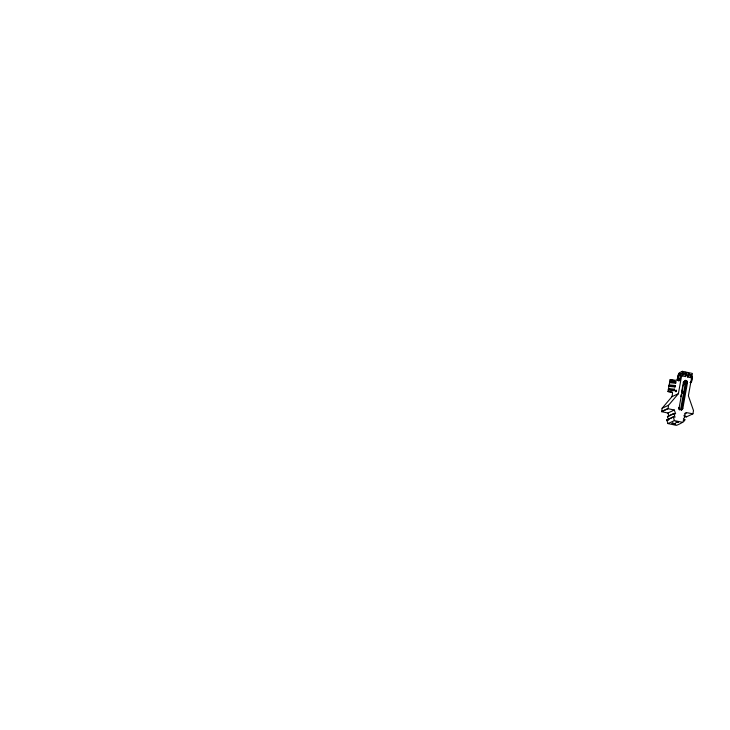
<?xml version="1.0" encoding="UTF-8"?>
<svg xmlns="http://www.w3.org/2000/svg" width="730" height="730" viewBox="0 0 730 730"><rect width="100%" height="100%" fill="white"/><g stroke="black" fill="none" stroke-linecap="round" stroke-linejoin="round"><path stroke-width="1.09" d="M675.724 391.672L676.181 390.34M676.035 391.7L676.254 390.258M682.787 393.324L683.161 391.919M675.743 391.453L676.035 390.358M676.254 390.778L676.172 391.253M682.705 392.676L682.879 393.269M687.623 377.018L688.344 374.189L691.511 374.864L691.264 376.224L690.781 377.684L687.623 377.018L688.344 374.189M668.306 419.33L667.466 416.438L673.881 413.454L675.633 413.828L674.319 410.032L667.904 413.016L661.672 411.684L662.11 408.262L671.974 396.673L678.389 393.689L682.413 371.333L692.405 373.459L688.381 395.815L693.5 410.598L692.925 413.819L686.492 412.623L684.658 413.472M672.412 392.494L667.977 391.545L670.103 379.709L676.381 380.339A6.953 1.433 -78 0 0 677.878 377.83M668.424 390.085L668.689 388.606L674.611 389.209L674.337 390.687L668.424 390.085L668.689 388.606M669.091 386.389L669.355 384.911L675.268 385.504L675.004 386.982L669.091 386.389L669.355 384.911M669.757 382.684L670.021 381.206L675.934 381.808L675.67 383.286L669.757 382.684L670.021 381.206M674.319 410.032L668.087 408.709L668.525 405.287L678.389 393.689M686.492 412.623L683.955 415.598L685.716 415.972L683.353 418.983C688.7 420.015 677.741 425.033 676.327 425.353L668.005 423.582L666.8 420.115L673.27 416.839L675.022 417.213L673.881 413.454M671.974 396.673L672.284 394.976A3.477 0.712 -78 0 0 672.275 391.983L667.977 391.545M679.457 380.549A1.743 1.679 65.1 0 1 678.097 378.496L678.717 375.028A1.743 1.679 65.1 0 1 680.688 373.687L679.776 380.394L678.772 380.859A1.743 1.679 65.1 0 1 677.413 378.815L678.033 375.348A1.743 1.679 65.1 0 1 680.004 374.006L680.323 373.86A1.743 1.679 65.1 0 0 678.352 375.193L677.732 378.669A1.743 1.679 65.1 0 0 679.092 380.713L679.466 378.615M679.776 380.394A1.743 1.679 65.1 0 1 678.416 378.35L679.037 374.882A1.743 1.679 65.1 0 1 681.008 373.541M680.688 373.687L680.041 375.466M682.742 422.369L674.42 420.599L673.27 416.839M682.459 375.913L683.18 373.094L686.346 373.769L686.1 375.12L685.616 376.589L682.459 375.913L683.18 373.094M680.789 396.691L681.163 394.601M681.537 392.521L682.659 386.27M679.183 407.55L683.718 382.337A1.916 1.852 65.1 0 1 685.89 380.868A1.916 1.852 65.1 0 1 687.386 383.122L682.842 408.335A1.916 1.852 65.1 0 1 680.679 409.804A1.916 1.852 65.1 0 1 679.183 407.55L678.617 407.815A1.916 1.852 65.1 0 0 678.918 409.247M685.616 376.589L686.346 373.769M682.851 385.221L684.74 384.345L685.479 380.221M680.579 409.503L685.789 380.522M681.409 409.676L686.62 380.695M681.656 410.023L686.875 381.042M683.572 381.717A1.916 1.852 65.1 0 1 686.82 383.378L687.195 381.315M690.781 377.684L691.511 374.864M682.751 392.457L682.997 391.636M682.933 391.691L682.659 393.497M675.962 421.967L678.088 422.424L676.026 422.15M675.578 423.947L673.827 423.92M669.739 381.89L675.296 382.456L675.934 381.808M669.072 385.595L674.63 386.152L675.268 385.504M668.406 389.291L673.963 389.856L674.611 389.209M684.229 416.492L686.51 416.803M682.413 371.333L679.21 372.829A6.953 1.433 -78 0 1 678.836 374.609M683.718 382.337L683.161 382.602A1.916 1.852 65.1 0 1 683.307 382.128M686.82 383.378L687.386 383.122M662.11 408.262L668.525 405.287M661.535 411.483L667.95 408.499M661.672 411.684L668.087 408.709M682.842 408.335L682.285 408.59A1.916 1.852 65.1 0 1 681.51 409.795M667.412 416.73L673.827 413.746M666.8 420.115L673.215 417.131M668.005 423.582L674.42 420.599M686.309 416.93L692.925 413.819M683.216 420.507L685.05 419.65M672.202 423.227L673.361 423.829M677.887 422.378L676.655 422.013M676.455 421.913L676.281 422.132M677.778 422.488L676.445 422.287M672.841 423.236L671.983 423.327L672.923 423.728M672.339 423.263L674.228 423.51M673.206 423.327L673.717 423.409M673.306 423.938L675.734 424.057L675.022 423.655M685.014 372.273L689.111 373.413M682.942 373.203L686.109 373.879M688.107 374.308L690.215 374.755M682.942 374.444L686.1 375.12M688.107 375.548L691.264 376.224M670.103 379.709L674.547 380.649M682.906 383.962L684.74 384.345M666.855 419.823L668.607 420.197M674.201 423.437L674.712 423.619M674.639 423.546L675.122 423.738M675.296 382.456L675.67 383.286M674.63 386.152L675.004 386.982M673.963 389.856L674.337 390.687M667.904 413.016L668.89 415.863M691.766 376.561A1.743 1.679 65.1 0 1 692.04 377.866L691.41 381.334A1.743 1.679 65.1 0 1 690.315 382.62M690.206 382.556A1.743 1.679 65.1 0 0 691.73 381.188L692.359 377.711A1.743 1.679 65.1 0 0 691.784 376.069M691.693 377.583A1.743 1.679 65.1 0 1 691.675 378.03M691.055 381.498A1.743 1.679 65.1 0 1 690.918 381.927M690.671 382.301A1.743 1.679 65.1 0 1 690.352 382.593M690.598 382.073A1.743 1.679 65.1 0 1 690.352 382.447M679.657 409.904A1.916 1.852 65.1 0 1 679.247 409.621"/></g></svg>
